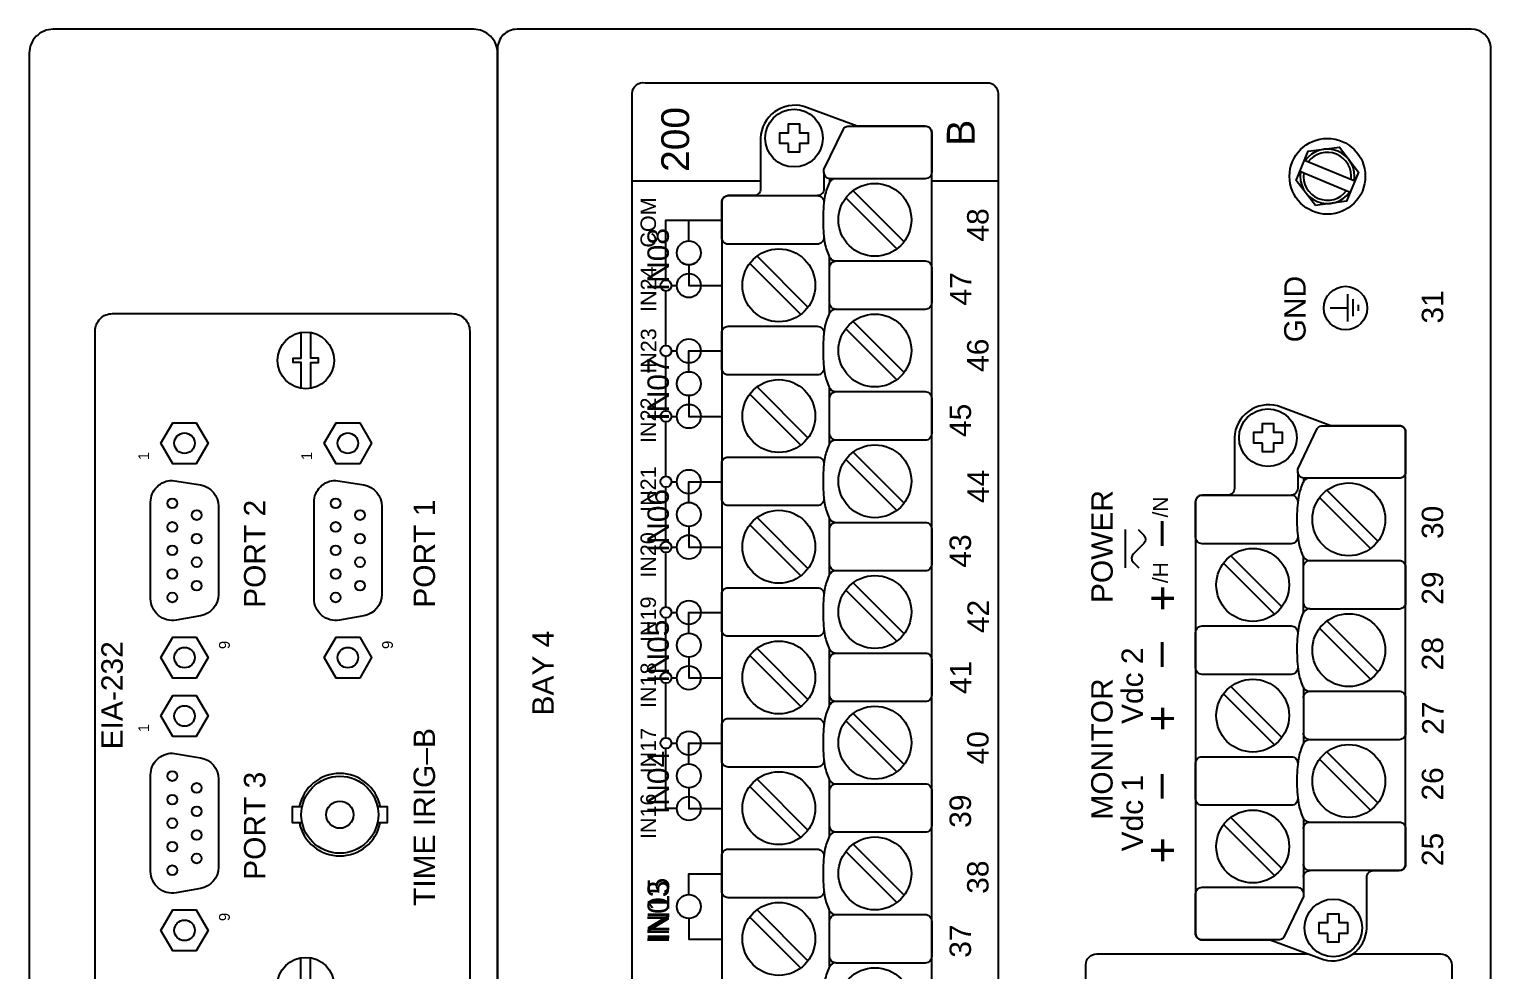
# Model space of a CAD drawing. Extents: x 1 to 47, y 1 to 34.6.
# Drawn here: x 30.65 to 37.36, y 16.25 to 20.58 of the extents above; entities that cross this region are included whole.
import ezdxf
from ezdxf.enums import TextEntityAlignment as Align

# ---------------------------------------------------------------- set-up
doc = ezdxf.new("R2010")
doc.units = 0
doc.header["$MEASUREMENT"] = 0
for name, color, linetype in [('7_1__2___8__OPTOISOLATED_I', 7, 'CONTINUOUS'), ('7_2__7___8__OPTOISOLATED_I', 7, 'CONTINUOUS'), ('7_3__C___18__COMMON____6__', 7, 'CONTINUOUS'), ('7_4__D___18__COMMON____6__', 7, 'CONTINUOUS'), ('7_5__E___8__OPTOISOLATED_I', 7, 'CONTINUOUS'), ('7_6__4___18__COMMON____6__', 7, 'CONTINUOUS'), ('7_7__8___8__OPTOISOLATED_I', 7, 'CONTINUOUS'), ('8_0______DWG_', 7, 'CONTINUOUS')]:
    doc.layers.add(name, color=color, linetype=linetype)
doc.styles.add('ARIAL', font='arial.ttf')

msp = doc.modelspace()

# ---------------------------------------------------------------- linework, layer by layer
at = {"layer": '7_1__2___8__OPTOISOLATED_I'}
for points in [[(33.6788, 19.6032), (33.6788, 19.6982), (33.8299, 19.6982)], [(33.6788, 19.4932), (33.6788, 19.3982), (33.8299, 19.3982)], [(33.6788, 19.0032), (33.6788, 19.0982), (33.8299, 19.0982)], [(33.6788, 18.8932), (33.6788, 18.7982), (33.8299, 18.7982)], [(33.6788, 18.4032), (33.6788, 18.4982), (33.8299, 18.4982)], [(33.6788, 18.2932), (33.6788, 18.1982), (33.8299, 18.1982)], [(33.6788, 17.8032), (33.6788, 17.8982), (33.8299, 17.8982)], [(33.6788, 17.6932), (33.6788, 17.5982), (33.8299, 17.5982)], [(33.6788, 17.2032), (33.6788, 17.2982), (33.8299, 17.2982)], [(33.6788, 17.0932), (33.6788, 16.9982), (33.8299, 16.9982)], [(33.6788, 16.6032), (33.6788, 16.6982), (33.8299, 16.6982)], [(33.6788, 16.4932), (33.6788, 16.3982), (33.8299, 16.3982)]]:
    msp.add_lwpolyline(points, dxfattribs=at)
for centre in [(33.6788, 19.5482), (33.6788, 18.9482), (33.6788, 18.3482), (33.6788, 17.7482), (33.6788, 17.1482), (33.6788, 16.5482)]:
    msp.add_circle(centre, 0.055, dxfattribs=at)
at = {"layer": '7_2__7___8__OPTOISOLATED_I'}
for points in [[(33.6788, 19.6031), (33.6788, 19.6982), (33.8299, 19.6982)], [(33.6788, 19.4931), (33.6788, 19.3982), (33.8299, 19.3982)], [(33.6788, 19.0031), (33.6788, 19.0982), (33.8299, 19.0982)], [(33.6788, 18.8931), (33.6788, 18.7982), (33.8299, 18.7982)], [(33.6788, 18.4031), (33.6788, 18.4982), (33.8299, 18.4982)], [(33.6788, 18.2931), (33.6788, 18.1982), (33.8299, 18.1982)], [(33.6788, 17.8031), (33.6788, 17.8982), (33.8299, 17.8982)], [(33.6788, 17.6931), (33.6788, 17.5982), (33.8299, 17.5982)], [(33.6788, 17.2031), (33.6788, 17.2982), (33.8299, 17.2982)], [(33.6788, 17.0931), (33.6788, 16.9982), (33.8299, 16.9982)], [(33.6788, 16.6031), (33.6788, 16.6982), (33.8299, 16.6982)], [(33.6788, 16.4931), (33.6788, 16.3982), (33.8299, 16.3982)]]:
    msp.add_lwpolyline(points, dxfattribs=at)
for centre in [(33.6788, 19.5481), (33.6788, 18.9481), (33.6788, 18.3481), (33.6788, 17.7481), (33.6788, 17.1481), (33.6788, 16.5481)]:
    msp.add_circle(centre, 0.055, dxfattribs=at)
at = {"layer": '7_3__C___18__COMMON____6__'}
for points in [[(33.5738, 19.4232), (33.5738, 19.6982), (33.8299, 19.6982)], [(33.5988, 19.3982), (33.6238, 19.3982)], [(33.7338, 19.3982), (33.8299, 19.3982)], [(33.5738, 19.1232), (33.5738, 19.3732)], [(33.5738, 18.8232), (33.5738, 19.0732)], [(33.5988, 19.0982), (33.6238, 19.0982)], [(33.7338, 19.0982), (33.8299, 19.0982)], [(33.5988, 18.7982), (33.6238, 18.7982)], [(33.7338, 18.7982), (33.8299, 18.7982)], [(33.5738, 18.5232), (33.5738, 18.7732)], [(33.5738, 18.2232), (33.5738, 18.4732)], [(33.5988, 18.4982), (33.6238, 18.4982)], [(33.7338, 18.4982), (33.8299, 18.4982)], [(33.5988, 18.1982), (33.6238, 18.1982)], [(33.7338, 18.1982), (33.8299, 18.1982)], [(33.5738, 17.9232), (33.5738, 18.1732)], [(33.5738, 17.6232), (33.5738, 17.8732)], [(33.5988, 17.8982), (33.6238, 17.8982)], [(33.7338, 17.8982), (33.8299, 17.8982)], [(33.5988, 17.5982), (33.6238, 17.5982)], [(33.7338, 17.5982), (33.8299, 17.5982)], [(33.5738, 17.3232), (33.5738, 17.5732)], [(33.6238, 16.9981), (33.5738, 16.9981), (33.5738, 17.2732)], [(33.5988, 17.2982), (33.6238, 17.2982)], [(33.7338, 17.2982), (33.8299, 17.2982)], [(33.7338, 16.9982), (33.8299, 16.9982)], [(33.6788, 16.6031), (33.6788, 16.6982), (33.8299, 16.6982)], [(33.6788, 16.4931), (33.6788, 16.3982), (33.8299, 16.3982)]]:
    msp.add_lwpolyline(points, dxfattribs=at)
for centre, radius in [((33.5738, 19.3982), 0.025), ((33.6788, 19.3982), 0.055), ((33.6788, 19.0982), 0.055), ((33.5738, 19.0982), 0.025), ((33.5738, 18.7982), 0.025), ((33.6788, 18.7982), 0.055), ((33.5738, 18.4982), 0.025), ((33.6788, 18.4982), 0.055), ((33.6788, 18.1982), 0.055), ((33.5738, 18.1982), 0.025), ((33.5738, 17.8982), 0.025), ((33.6788, 17.8982), 0.055), ((33.6788, 17.5982), 0.055), ((33.5738, 17.5982), 0.025), ((33.5738, 17.2982), 0.025), ((33.6788, 17.2982), 0.055), ((33.6788, 16.9982), 0.055), ((33.6788, 16.5481), 0.055)]:
    msp.add_circle(centre, radius, dxfattribs=at)
at = {"layer": '7_4__D___18__COMMON____6__'}
for points in [[(33.5738, 19.4232), (33.5738, 19.6982), (33.8299, 19.6982)], [(33.5988, 19.3982), (33.6238, 19.3982)], [(33.7338, 19.3982), (33.8299, 19.3982)], [(33.5738, 19.1232), (33.5738, 19.3732)], [(33.5738, 18.8232), (33.5738, 19.0732)], [(33.5988, 19.0982), (33.6238, 19.0982)], [(33.7338, 19.0982), (33.8299, 19.0982)], [(33.5988, 18.7982), (33.6238, 18.7982)], [(33.7338, 18.7982), (33.8299, 18.7982)], [(33.5738, 18.5232), (33.5738, 18.7732)], [(33.5738, 18.2232), (33.5738, 18.4732)], [(33.5988, 18.4982), (33.6238, 18.4982)], [(33.7338, 18.4982), (33.8299, 18.4982)], [(33.5988, 18.1982), (33.6238, 18.1982)], [(33.7338, 18.1982), (33.8299, 18.1982)], [(33.5738, 17.9232), (33.5738, 18.1732)], [(33.5738, 17.6232), (33.5738, 17.8732)], [(33.5988, 17.8982), (33.6238, 17.8982)], [(33.7338, 17.8982), (33.8299, 17.8982)], [(33.5988, 17.5982), (33.6238, 17.5982)], [(33.7338, 17.5982), (33.8299, 17.5982)], [(33.5738, 17.3232), (33.5738, 17.5732)], [(33.6238, 16.9981), (33.5738, 16.9981), (33.5738, 17.2732)], [(33.5988, 17.2982), (33.6238, 17.2982)], [(33.7338, 17.2982), (33.8299, 17.2982)], [(33.7338, 16.9982), (33.8299, 16.9982)], [(33.6788, 16.6031), (33.6788, 16.6982), (33.8299, 16.6982)], [(33.6788, 16.4931), (33.6788, 16.3982), (33.8299, 16.3982)]]:
    msp.add_lwpolyline(points, dxfattribs=at)
for centre, radius in [((33.5738, 19.3982), 0.025), ((33.6788, 19.3982), 0.055), ((33.6788, 19.0982), 0.055), ((33.5738, 19.0982), 0.025), ((33.5738, 18.7982), 0.025), ((33.6788, 18.7982), 0.055), ((33.5738, 18.4982), 0.025), ((33.6788, 18.4982), 0.055), ((33.6788, 18.1982), 0.055), ((33.5738, 18.1982), 0.025), ((33.5738, 17.8982), 0.025), ((33.6788, 17.8982), 0.055), ((33.6788, 17.5982), 0.055), ((33.5738, 17.5982), 0.025), ((33.5738, 17.2982), 0.025), ((33.6788, 17.2982), 0.055), ((33.6788, 16.9982), 0.055), ((33.6788, 16.5481), 0.055)]:
    msp.add_circle(centre, radius, dxfattribs=at)
at = {"layer": '7_5__E___8__OPTOISOLATED_I'}
for points in [[(33.6788, 19.6031), (33.6788, 19.6982), (33.8299, 19.6982)], [(33.6788, 19.4931), (33.6788, 19.3982), (33.8299, 19.3982)], [(33.6788, 19.0031), (33.6788, 19.0982), (33.8299, 19.0982)], [(33.6788, 18.8931), (33.6788, 18.7982), (33.8299, 18.7982)], [(33.6788, 18.4031), (33.6788, 18.4982), (33.8299, 18.4982)], [(33.6788, 18.2931), (33.6788, 18.1982), (33.8299, 18.1982)], [(33.6788, 17.8031), (33.6788, 17.8982), (33.8299, 17.8982)], [(33.6788, 17.6931), (33.6788, 17.5982), (33.8299, 17.5982)], [(33.6788, 17.2031), (33.6788, 17.2982), (33.8299, 17.2982)], [(33.6788, 17.0931), (33.6788, 16.9982), (33.8299, 16.9982)], [(33.6788, 16.6031), (33.6788, 16.6982), (33.8299, 16.6982)], [(33.6788, 16.4931), (33.6788, 16.3982), (33.8299, 16.3982)]]:
    msp.add_lwpolyline(points, dxfattribs=at)
for centre in [(33.6788, 19.5481), (33.6788, 18.9481), (33.6788, 18.3481), (33.6788, 17.7481), (33.6788, 17.1481), (33.6788, 16.5481)]:
    msp.add_circle(centre, 0.055, dxfattribs=at)
at = {"layer": '7_6__4___18__COMMON____6__'}
for points in [[(33.5738, 19.4232), (33.5738, 19.6982), (33.8299, 19.6982)], [(33.5988, 19.3982), (33.6238, 19.3982)], [(33.7338, 19.3982), (33.8299, 19.3982)], [(33.5738, 19.1232), (33.5738, 19.3732)], [(33.5738, 18.8232), (33.5738, 19.0732)], [(33.5988, 19.0982), (33.6238, 19.0982)], [(33.7338, 19.0982), (33.8299, 19.0982)], [(33.5988, 18.7982), (33.6238, 18.7982)], [(33.7338, 18.7982), (33.8299, 18.7982)], [(33.5738, 18.5232), (33.5738, 18.7732)], [(33.5738, 18.2232), (33.5738, 18.4732)], [(33.5988, 18.4982), (33.6238, 18.4982)], [(33.7338, 18.4982), (33.8299, 18.4982)], [(33.5988, 18.1982), (33.6238, 18.1982)], [(33.7338, 18.1982), (33.8299, 18.1982)], [(33.5738, 17.9232), (33.5738, 18.1732)], [(33.5738, 17.6232), (33.5738, 17.8732)], [(33.5988, 17.8982), (33.6238, 17.8982)], [(33.7338, 17.8982), (33.8299, 17.8982)], [(33.5988, 17.5982), (33.6238, 17.5982)], [(33.7338, 17.5982), (33.8299, 17.5982)], [(33.5738, 17.3232), (33.5738, 17.5732)], [(33.6238, 16.9982), (33.5738, 16.9982), (33.5738, 17.2732)], [(33.5988, 17.2982), (33.6238, 17.2982)], [(33.7338, 17.2982), (33.8299, 17.2982)], [(33.7338, 16.9982), (33.8299, 16.9982)], [(33.6788, 16.6031), (33.6788, 16.6982), (33.8299, 16.6982)], [(33.6788, 16.4931), (33.6788, 16.3982), (33.8299, 16.3982)]]:
    msp.add_lwpolyline(points, dxfattribs=at)
for centre, radius in [((33.5738, 19.3982), 0.025), ((33.6788, 19.3982), 0.055), ((33.6788, 19.0982), 0.055), ((33.5738, 19.0982), 0.025), ((33.5738, 18.7982), 0.025), ((33.6788, 18.7982), 0.055), ((33.5738, 18.4982), 0.025), ((33.6788, 18.4982), 0.055), ((33.6788, 18.1982), 0.055), ((33.5738, 18.1982), 0.025), ((33.5738, 17.8982), 0.025), ((33.6788, 17.8982), 0.055), ((33.6788, 17.5982), 0.055), ((33.5738, 17.5982), 0.025), ((33.5738, 17.2982), 0.025), ((33.6788, 17.2982), 0.055), ((33.6788, 16.9982), 0.055), ((33.6788, 16.5481), 0.055)]:
    msp.add_circle(centre, radius, dxfattribs=at)
at = {"layer": '7_7__8___8__OPTOISOLATED_I'}
for points in [[(33.6788, 19.6031), (33.6788, 19.6982), (33.8299, 19.6982)], [(33.6788, 19.4931), (33.6788, 19.3982), (33.8299, 19.3982)], [(33.6788, 19.0031), (33.6788, 19.0982), (33.8299, 19.0982)], [(33.6788, 18.8931), (33.6788, 18.7982), (33.8299, 18.7982)], [(33.6788, 18.4031), (33.6788, 18.4982), (33.8299, 18.4982)], [(33.6788, 18.2931), (33.6788, 18.1982), (33.8299, 18.1982)], [(33.6788, 17.8031), (33.6788, 17.8982), (33.8299, 17.8982)], [(33.6788, 17.6931), (33.6788, 17.5982), (33.8299, 17.5982)], [(33.6788, 17.2031), (33.6788, 17.2982), (33.8299, 17.2982)], [(33.6788, 17.0931), (33.6788, 16.9982), (33.8299, 16.9982)], [(33.6788, 16.6031), (33.6788, 16.6982), (33.8299, 16.6982)], [(33.6788, 16.4931), (33.6788, 16.3982), (33.8299, 16.3982)]]:
    msp.add_lwpolyline(points, dxfattribs=at)
for centre in [(33.6788, 19.5481), (33.6788, 18.9481), (33.6788, 18.3481), (33.6788, 17.7481), (33.6788, 17.1481), (33.6788, 16.5481)]:
    msp.add_circle(centre, 0.055, dxfattribs=at)
at = {"layer": '8_0______DWG_'}
for points in [[(30.6506, 20.465), (30.6506, 3.435, 0.414214), (30.7606, 3.325), (32.6906, 3.325, 0.414214), (32.8006, 3.435), (32.8006, 20.465, 0.414214), (32.6906, 20.575), (30.7606, 20.575, 0.414214), (30.6506, 20.465)], [(36.7336, 19.8782, 0.802179), (36.5077, 19.9719)], [(36.7189, 19.8843, 0.776676), (36.5224, 19.9658)], [(34.2988, 19.9188), (34.2989, 19.8415, -0.414214), (34.2689, 19.8115)], [(34.3469, 19.8888, 0.127742), (34.3315, 19.881, 0.081668), (34.3213, 19.8654, 0.0591), (34.302, 19.8017, 0.034646), (34.2949, 19.7002, 0.03436), (34.302, 19.5995, 0.0591), (34.3213, 19.5358, 0.081668), (34.3315, 19.5201, 0.191033), (34.3554, 19.5116)], [(36.4875, 19.9218, 0.802175), (36.7135, 19.8281, 0.802175)], [(36.5016, 19.916, 0.779376), (36.6983, 19.8344)], [(34.2987, 19.6265), (34.2987, 19.6186, -0.414214), (34.2687, 19.5886), (33.8599, 19.5886, -0.414214), (33.8299, 19.6186), (33.8299, 19.7815, -0.414214), (33.8599, 19.8115), (34.2687, 19.8115, -0.414214), (34.2987, 19.7815), (34.2987, 19.7747)], [(34.3254, 19.4816, -0.414214), (34.3554, 19.5116), (34.7641, 19.5116, -0.414214), (34.7941, 19.4816), (34.7941, 19.3188, -0.414214), (34.7641, 19.2888), (34.3554, 19.2888, -0.414214), (34.3254, 19.3188)], [(34.3554, 19.2895, 0.191033), (34.3315, 19.281, 0.081668), (34.3213, 19.2654, 0.0591), (34.302, 19.2017, 0.034646), (34.2949, 19.1002, 0.03436), (34.302, 18.9995, 0.0591), (34.3213, 18.9358, 0.081668), (34.3315, 18.9201, 0.191033), (34.3554, 18.9116)], [(34.2987, 19.0265), (34.2987, 19.0186, -0.414214), (34.2687, 18.9886), (33.8599, 18.9886, -0.414214), (33.8299, 19.0186), (33.8299, 19.1815, -0.414214), (33.8599, 19.2115), (34.2687, 19.2115, -0.414214), (34.2987, 19.1815), (34.2987, 19.1746)], [(34.3254, 18.8816, -0.414214), (34.3554, 18.9116), (34.7641, 18.9116, -0.414214), (34.7941, 18.8816), (34.7941, 18.7188, -0.414214), (34.7641, 18.6888), (34.3554, 18.6888, -0.414214), (34.3254, 18.7188)], [(34.3554, 18.6895, 0.191033), (34.3315, 18.681, 0.081668), (34.3213, 18.6654, 0.0591), (34.302, 18.6017, 0.034646), (34.2949, 18.5002, 0.03436), (34.302, 18.3995, 0.0591), (34.3213, 18.3358, 0.081668), (34.3315, 18.3201, 0.191033), (34.3554, 18.3116)], [(34.2987, 18.4265), (34.2987, 18.4186, -0.414214), (34.2687, 18.3886), (33.8599, 18.3886, -0.414214), (33.8299, 18.4186), (33.8299, 18.5815, -0.414214), (33.8599, 18.6115), (34.2687, 18.6115, -0.414214), (34.2987, 18.5815), (34.2987, 18.5746)], [(36.4743, 18.5438), (36.4744, 18.4665, -0.414214), (36.4444, 18.4365)], [(36.5225, 18.5138, 0.127742), (36.507, 18.506, 0.081668), (36.4969, 18.4904, 0.0591), (36.4775, 18.4267, 0.034646), (36.4705, 18.3252, 0.03436), (36.4775, 18.2245, 0.0591), (36.4969, 18.1608, 0.081668), (36.507, 18.1451, 0.191033), (36.5309, 18.1366)], [(36.4743, 18.2515), (36.4743, 18.2436, -0.414214), (36.4443, 18.2136), (36.0355, 18.2136, -0.414214), (36.0055, 18.2436), (36.0055, 18.4065, -0.414214), (36.0355, 18.4365), (36.4443, 18.4365, -0.414214), (36.4743, 18.4065), (36.4743, 18.3996)], [(34.3254, 18.2816, -0.414214), (34.3554, 18.3116), (34.7641, 18.3116, -0.414214), (34.7941, 18.2816), (34.7941, 18.1188, -0.414214), (34.7641, 18.0888), (34.3554, 18.0888, -0.414214), (34.3254, 18.1188)], [(35.7423, 18.2787), (35.7685, 18.2525, -0.404962), (35.7673, 18.2146), (35.7199, 18.167), (35.7199, 18.167, 0.404962), (35.7187, 18.1292), (35.7449, 18.103)], [(36.5009, 18.1066, -0.414214), (36.5309, 18.1366), (36.9397, 18.1366, -0.414214), (36.9697, 18.1066), (36.9697, 17.9438, -0.414214), (36.9397, 17.9138), (36.5309, 17.9138, -0.414214), (36.5009, 17.9438)], [(34.3554, 18.0895, 0.191033), (34.3315, 18.081, 0.081668), (34.3213, 18.0654, 0.0591), (34.302, 18.0017, 0.034646), (34.2949, 17.9002, 0.03436), (34.302, 17.7995, 0.0591), (34.3213, 17.7358, 0.081668), (34.3315, 17.7201, 0.191033), (34.3554, 17.7116)], [(34.2987, 17.8265), (34.2987, 17.8186, -0.414214), (34.2687, 17.7886), (33.8599, 17.7886, -0.414214), (33.8299, 17.8186), (33.8299, 17.9815, -0.414214), (33.8599, 18.0115), (34.2687, 18.0115, -0.414214), (34.2987, 17.9815), (34.2987, 17.9746)], [(36.5309, 17.9145, 0.191033), (36.507, 17.906, 0.081668), (36.4969, 17.8904, 0.0591), (36.4775, 17.8267, 0.034646), (36.4705, 17.7251, 0.03436), (36.4775, 17.6245, 0.0591), (36.4969, 17.5607, 0.081668), (36.507, 17.5451, 0.191033), (36.5309, 17.5366)], [(36.4743, 17.6515), (36.4743, 17.6436, -0.414214), (36.4443, 17.6136), (36.0355, 17.6136, -0.414214), (36.0055, 17.6436), (36.0055, 17.8064, -0.414214), (36.0355, 17.8364), (36.4443, 17.8364, -0.414214), (36.4743, 17.8064), (36.4743, 17.7996)], [(34.3254, 17.6816, -0.414214), (34.3554, 17.7116), (34.7641, 17.7116, -0.414214), (34.7941, 17.6816), (34.7941, 17.5188, -0.414214), (34.7641, 17.4888), (34.3554, 17.4888, -0.414214), (34.3254, 17.5188)], [(36.5009, 17.5066, -0.414214), (36.5309, 17.5366), (36.9397, 17.5366, -0.414214), (36.9697, 17.5066), (36.9697, 17.3438, -0.414214), (36.9397, 17.3138), (36.5309, 17.3138, -0.414214), (36.5009, 17.3438)], [(34.3554, 17.4895, 0.191033), (34.3315, 17.481, 0.081668), (34.3213, 17.4654, 0.0591), (34.302, 17.4017, 0.034646), (34.2949, 17.3002, 0.03436), (34.302, 17.1995, 0.0591), (34.3213, 17.1357, 0.081668), (34.3315, 17.1201, 0.191033), (34.3554, 17.1116)], [(34.2987, 17.2265), (34.2987, 17.2186, -0.414214), (34.2687, 17.1886), (33.8599, 17.1886, -0.414214), (33.8299, 17.2186), (33.8299, 17.3815, -0.414214), (33.8599, 17.4115), (34.2687, 17.4115, -0.414214), (34.2987, 17.3815), (34.2987, 17.3746)], [(36.5309, 17.3138, 0.191033), (36.507, 17.3052, 0.081668), (36.4969, 17.2896, 0.0591), (36.4775, 17.2259, 0.034646), (36.4705, 17.1244, 0.03436), (36.4775, 17.0237, 0.0591), (36.4969, 16.96, 0.081668), (36.507, 16.9444, 0.191033), (36.5309, 16.9358)], [(36.4743, 17.0507), (36.4743, 17.0428, -0.414214), (36.4443, 17.0128), (36.0355, 17.0128, -0.414214), (36.0055, 17.0428), (36.0055, 17.2057, -0.414214), (36.0355, 17.2357), (36.4443, 17.2357, -0.414214), (36.4743, 17.2057), (36.4743, 17.1989)], [(32.2621, 17.0068, 0.820361), (31.8905, 17.0068)], [(34.3254, 17.0816, -0.414214), (34.3554, 17.1116), (34.7641, 17.1116, -0.414214), (34.7941, 17.0816), (34.7941, 16.9188, -0.414214), (34.7641, 16.8888), (34.3554, 16.8888, -0.414214), (34.3254, 16.9188)], [(31.8907, 16.9317, 0.815611), (32.2618, 16.9317)], [(36.5009, 16.9524), (36.5009, 16.5942), (36.4112, 16.4083, -0.241986), (36.3913, 16.3955), (36.0355, 16.3954, -0.422157), (36.0057, 16.4221), (36.0055, 16.6064, -0.414214), (36.0355, 16.6364), (36.4726, 16.6364, -0.390527), (36.5009, 16.6064)], [(36.5009, 16.9058, -0.414214), (36.5309, 16.9358), (36.9397, 16.9358, -0.414214), (36.9697, 16.9058), (36.9697, 16.743, -0.414214), (36.9397, 16.713), (36.5309, 16.713, -0.414214), (36.5009, 16.743)], [(34.3554, 16.8895, 0.191033), (34.3315, 16.881, 0.081668), (34.3213, 16.8654, 0.0591), (34.302, 16.8017, 0.034646), (34.2949, 16.7001, 0.03436), (34.302, 16.5995, 0.0591), (34.3213, 16.5357, 0.081668), (34.3315, 16.5201, 0.191033), (34.3554, 16.5116)], [(34.2987, 16.6265), (34.2987, 16.6186, -0.414214), (34.2687, 16.5886), (33.8599, 16.5886, -0.414214), (33.8299, 16.6186), (33.8299, 16.7814, -0.414214), (33.8599, 16.8114), (34.2687, 16.8114, -0.414214), (34.2987, 16.7814), (34.2987, 16.7746)], [(36.5009, 16.683, -0.414214), (36.5309, 16.713)], [(34.3254, 16.4816, -0.414214), (34.3554, 16.5116), (34.7641, 16.5116, -0.414214), (34.7941, 16.4816), (34.7941, 16.3187, -0.414214), (34.7641, 16.2887), (34.3554, 16.2887, -0.414214), (34.3254, 16.3187)], [(36.7284, 16.3305), (37.1314, 16.3305, -0.414214), (37.1814, 16.2805), (37.1814, 3.6192, -0.414214), (37.1314, 3.5692), (35.5514, 3.5692, -0.414214), (35.5014, 3.6192), (35.5014, 16.2805, -0.414214), (35.5514, 16.3305), (36.5233, 16.3305)], [(34.3554, 16.2895, 0.191033), (34.3315, 16.281, 0.081668), (34.3213, 16.2654, 0.0591), (34.302, 16.2017, 0.034646), (34.2949, 16.1001, 0.03436), (34.302, 15.9994, 0.0591), (34.3213, 15.9357, 0.081668), (34.3315, 15.9201, 0.191033), (34.3554, 15.9116)]]:
    msp.add_lwpolyline(points, format="xyb", dxfattribs=at)
for points in [[(37.2711, 20.575), (32.8906, 20.575, 0.414214), (32.8006, 20.485), (32.8006, 3.415, 0.414214), (32.8906, 3.325), (37.2711, 3.325, 0.381966), (37.3606, 3.405), (37.3606, 20.495, 0.381966)], [(33.419, 3.6192), (33.419, 20.2795, -0.468367), (33.479, 20.3295), (35.049, 20.3295, -0.414132), (35.099, 20.2795), (35.099, 3.6192, -0.414214), (35.049, 3.5692), (33.469, 3.5692, -0.414287)], [(34.6461, 15.088), (34.7641, 15.088, 0.414213), (34.7941, 15.118), (34.7942, 20.0998, 0.414214), (34.7642, 20.1298), (34.4511, 20.1298), (34.2064, 20.2207, 0.480048), (34.0082, 20.0757), (34.0082, 19.8415, -0.414214), (33.9782, 19.8115), (33.86, 19.8115, 0.414212), (33.83, 19.7815), (33.8299, 19.7815), (33.8299, 14.8004, 0.414215), (33.8599, 14.7704), (34.1728, 14.7705), (34.4176, 14.6796, 0.47859), (34.6161, 14.8246), (34.6161, 15.058, -0.414214)], [(34.794, 20.1031), (34.7942, 19.9188, -0.414214), (34.7642, 19.8888), (34.3271, 19.8888, -0.390527), (34.2988, 19.9188), (34.2988, 19.931), (34.3885, 20.1169, -0.241514), (34.4085, 20.1298), (34.7642, 20.1298, -0.422157)], [(30.953, 16.0498), (30.953, 19.1898, -0.414214), (31.033, 19.2698), (32.593, 19.2698, -0.414214), (32.673, 19.1898), (32.673, 16.0498, -0.414214), (32.593, 15.9698), (31.033, 15.9698, -0.414214)], [(36.0355, 18.4365, 0.414212), (36.0055, 18.4065), (36.0055, 16.4254, 0.414215), (36.0355, 16.3954), (36.3483, 16.3955), (36.5931, 16.3046, 0.47859), (36.7917, 16.4496), (36.7917, 16.683, -0.414214), (36.8217, 16.713), (36.9397, 16.713, 0.414213), (36.9697, 16.743), (36.9697, 18.7248, 0.414214), (36.9397, 18.7548), (36.6266, 18.7548), (36.3819, 18.8457, 0.480048), (36.1837, 18.7007), (36.1837, 18.4665, -0.414214), (36.1537, 18.4365), (36.0355, 18.4365)], [(36.9696, 18.7281), (36.9697, 18.5438, -0.414214), (36.9397, 18.5138), (36.5026, 18.5138, -0.390527), (36.4743, 18.5438), (36.4743, 18.556), (36.5641, 18.7419, -0.241514), (36.584, 18.7548), (36.9397, 18.7548, -0.422157)], [(31.208, 17.9613), (31.208, 18.4043, -0.414214), (31.308, 18.5043), (31.4363, 18.4832, -0.370597), (31.519, 18.3847), (31.519, 17.9809, -0.36397), (31.4363, 17.8824), (31.3253, 17.8628, -0.466307)], [(31.958, 17.9613), (31.958, 18.4043, -0.414214), (32.058, 18.5043), (32.1863, 18.4832, -0.370597), (32.269, 18.3847), (32.269, 17.9809, -0.36397), (32.1863, 17.8824), (32.0753, 17.8628, -0.466307)], [(31.208, 16.7093), (31.208, 17.1523, -0.414214), (31.308, 17.2523), (31.4363, 17.2312, -0.370597), (31.519, 17.1327), (31.519, 16.7289, -0.36397), (31.4363, 16.6304), (31.3253, 16.6108, -0.466307)]]:
    msp.add_lwpolyline(points, format="xyb", close=True, dxfattribs=at)
for points in [[(34.1371, 20.0503), (34.0968, 20.0503), (34.0968, 20.1002), (34.1371, 20.1002), (34.1371, 20.1403), (34.187, 20.1403), (34.187, 20.1002), (34.227, 20.1002), (34.227, 20.0503), (34.187, 20.0503), (34.187, 20.0101), (34.1371, 20.0101)], [(36.5553, 19.7667), (36.4674, 19.8812), (36.5227, 20.0146), (36.6659, 20.0333), (36.7537, 19.9188), (36.6984, 19.7855)], [(31.2549, 18.6748), (31.3092, 18.7688), (31.4177, 18.7688), (31.472, 18.6748), (31.4177, 18.5808), (31.3092, 18.5808)], [(32.0049, 18.6748), (32.0592, 18.7688), (32.1677, 18.7688), (32.222, 18.6748), (32.1677, 18.5808), (32.0592, 18.5808)], [(36.3126, 18.6753), (36.2723, 18.6753), (36.2723, 18.7252), (36.3126, 18.7252), (36.3126, 18.7654), (36.3626, 18.7654), (36.3626, 18.7252), (36.4025, 18.7252), (36.4025, 18.6753), (36.3626, 18.6753), (36.3626, 18.6351), (36.3126, 18.6351)], [(31.2549, 17.6908), (31.3092, 17.7848), (31.4177, 17.7848), (31.472, 17.6908), (31.4177, 17.5968), (31.3092, 17.5968)], [(32.0049, 17.6908), (32.0592, 17.7848), (32.1677, 17.7848), (32.222, 17.6908), (32.1677, 17.5968), (32.0592, 17.5968)], [(31.2549, 17.4228), (31.3092, 17.5168), (31.4177, 17.5168), (31.472, 17.4228), (31.4177, 17.3288), (31.3092, 17.3288)], [(31.2549, 16.4388), (31.3092, 16.5328), (31.4177, 16.5328), (31.472, 16.4388), (31.4177, 16.3448), (31.3092, 16.3448)], [(36.6128, 16.425), (36.5725, 16.425), (36.5725, 16.475), (36.6128, 16.475), (36.6128, 16.5151), (36.6627, 16.5151), (36.6627, 16.475), (36.7027, 16.475), (36.7027, 16.425), (36.6627, 16.425), (36.6627, 16.3849), (36.6128, 16.3849)]]:
    msp.add_lwpolyline(points, close=True, dxfattribs=at)
for points in [[(36.7364, 19.8771), (36.5054, 19.9728)], [(33.419, 19.8794), (34.0082, 19.8794)], [(34.3247, 19.8891), (34.3247, 19.872)], [(34.7942, 19.8794), (35.099, 19.8794)], [(36.4847, 19.923), (36.7157, 19.8272)], [(34.3993, 19.8005), (34.6335, 19.5664)], [(34.4327, 19.834), (34.6669, 19.5998)], [(33.9918, 19.5333), (34.2259, 19.2991)], [(34.3254, 19.273), (34.3254, 19.5281)], [(33.9583, 19.4999), (34.1925, 19.2657)], [(36.7038, 19.234), (36.7038, 19.3586)], [(36.7288, 19.2574), (36.7288, 19.3362)], [(36.7038, 19.2951), (36.6238, 19.2951)], [(36.7538, 19.2819), (36.7538, 19.3107)], [(34.3993, 19.2005), (34.6335, 18.9664)], [(34.4327, 19.234), (34.6669, 18.9998)], [(31.8984, 18.9269), (31.8984, 19.0455), (31.862, 19.0455), (31.862, 19.0645), (31.8984, 19.0645), (31.8984, 19.1831)], [(31.9427, 18.9269), (31.9427, 19.0455), (31.9791, 19.0455), (31.9791, 19.0645), (31.9427, 19.0645), (31.9427, 19.1831)], [(33.9918, 18.9333), (34.2259, 18.6991)], [(34.3254, 18.673), (34.3254, 18.9281)], [(33.9583, 18.8999), (34.1925, 18.6657)], [(34.3993, 18.6005), (34.6335, 18.3664)], [(34.4327, 18.634), (34.6669, 18.3998)], [(36.5003, 18.514), (36.5003, 18.4969)], [(36.6083, 18.4589), (36.8425, 18.2248)], [(36.5749, 18.4255), (36.8091, 18.1914)], [(33.9918, 18.3333), (34.2259, 18.0991)], [(34.3254, 18.073), (34.3254, 18.3281)], [(33.9583, 18.2999), (34.1925, 18.0657)], [(35.683, 18.1022), (35.683, 18.2794)], [(36.1339, 18.1249), (36.3681, 17.8907)], [(36.1673, 18.1583), (36.4015, 17.9241)], [(36.5009, 17.898), (36.5009, 18.1531)], [(34.3993, 18.0005), (34.6335, 17.7664)], [(34.4327, 18.0339), (34.6669, 17.7998)], [(36.6083, 17.8589), (36.8425, 17.6248)], [(36.5749, 17.8255), (36.8091, 17.5914)], [(33.9918, 17.7333), (34.2259, 17.4991)], [(34.3254, 17.473), (34.3254, 17.7281)], [(33.9583, 17.6999), (34.1925, 17.4657)], [(36.1339, 17.5249), (36.3681, 17.2907)], [(36.1673, 17.5583), (36.4015, 17.3241)], [(36.5009, 17.5531), (36.5009, 17.2972)], [(34.3993, 17.4005), (34.6335, 17.1664)], [(34.4327, 17.4339), (34.6669, 17.1998)], [(36.6083, 17.2582), (36.8425, 17.024)], [(36.5749, 17.2248), (36.8091, 16.9906)], [(33.9918, 17.1333), (34.2259, 16.8991)], [(34.3254, 16.873), (34.3254, 17.1281)], [(33.9583, 17.0999), (34.1925, 16.8657)], [(31.9037, 16.9317), (31.8585, 16.9317), (31.8585, 17.0068), (31.9035, 17.0068)], [(32.2494, 17.0068), (32.2943, 17.0068), (32.2943, 16.9317), (32.2492, 16.9317)], [(36.1339, 16.9241), (36.3681, 16.6899)], [(36.1673, 16.9575), (36.4015, 16.7234)], [(34.3993, 16.8005), (34.6335, 16.5664)], [(34.4327, 16.8339), (34.6669, 16.5998)], [(33.9918, 16.5333), (34.2259, 16.2991)], [(34.3254, 16.273), (34.3254, 16.5281)], [(33.9583, 16.4999), (34.1925, 16.2657)], [(31.8979, 16.0569), (31.8979, 16.1755), (31.8615, 16.1755), (31.8615, 16.1945), (31.8979, 16.1945), (31.8979, 16.3131)], [(31.9421, 16.0569), (31.9421, 16.1755), (31.9785, 16.1755), (31.9785, 16.1945), (31.9421, 16.1945), (31.9421, 16.3131)]]:
    msp.add_lwpolyline(points, dxfattribs=at)
for centre, radius in [((34.1619, 20.0752), 0.1324), ((36.6106, 19.9), 0.174), ((34.5331, 19.7002), 0.1673), ((34.0921, 19.3995), 0.1673), ((36.6937, 19.2951), 0.1), ((34.5331, 19.1002), 0.1673), ((31.9205, 19.055), 0.13), ((34.0921, 18.7995), 0.1673), ((36.3374, 18.7003), 0.1324), ((31.3635, 18.6748), 0.047), ((32.1135, 18.6748), 0.047), ((34.5331, 18.5002), 0.1673), ((36.7087, 18.3252), 0.1673), ((31.3075, 18.3988), 0.0225), ((32.0575, 18.3988), 0.0225), ((31.4195, 18.3448), 0.0225), ((32.1695, 18.3448), 0.0225), ((34.0921, 18.1995), 0.1673), ((31.3075, 18.2908), 0.0225), ((31.4195, 18.2368), 0.0225), ((32.0575, 18.2908), 0.0225), ((32.1695, 18.2368), 0.0225), ((31.3075, 18.1828), 0.0225), ((32.0575, 18.1828), 0.0225), ((36.2677, 18.0245), 0.1673), ((31.4195, 18.1288), 0.0225), ((32.1695, 18.1288), 0.0225), ((31.3075, 18.0748), 0.0225), ((32.0575, 18.0748), 0.0225), ((34.5331, 17.9002), 0.1673), ((31.3075, 17.9668), 0.0225), ((31.4195, 18.0208), 0.0225), ((32.0575, 17.9668), 0.0225), ((32.1695, 18.0208), 0.0225), ((36.7087, 17.7251), 0.1673), ((31.3635, 17.6908), 0.047), ((32.1135, 17.6908), 0.047), ((34.0921, 17.5995), 0.1673), ((36.2677, 17.4245), 0.1673), ((31.3635, 17.4228), 0.047), ((34.5331, 17.3002), 0.1673), ((36.7087, 17.1244), 0.1673), ((31.3075, 17.1468), 0.0225), ((31.4195, 17.0928), 0.0225), ((32.0765, 16.9698), 0.1769), ((34.0921, 16.9995), 0.1673), ((31.3075, 17.0388), 0.0225), ((31.4195, 16.9848), 0.0225), ((32.0765, 16.9698), 0.0625), ((36.2677, 16.8237), 0.1673), ((31.3075, 16.9308), 0.0225), ((31.3075, 16.8228), 0.0225), ((31.4195, 16.8768), 0.0225), ((34.5331, 16.7001), 0.1673), ((31.4195, 16.7688), 0.0225), ((31.3075, 16.7148), 0.0225), ((36.6376, 16.45), 0.1324), ((34.0921, 16.3995), 0.1673), ((31.3635, 16.4388), 0.047), ((31.92, 16.185), 0.13), ((34.5331, 16.1001), 0.1673)]:
    msp.add_circle(centre, radius, dxfattribs=at)

# ---------------------------------------------------------------- texts
at = {"layer": '7_1__2___8__OPTOISOLATED_I', "style": 'ARIAL'}
for s, p in [('IN08', (33.5872, 19.3724)), ('IN07', (33.5872, 18.7786)), ('IN06', (33.5872, 18.1748)), ('IN05', (33.5872, 17.5748)), ('IN04', (33.5872, 16.9726)), ('IN03', (33.5872, 16.3772))]:
    msp.add_text(s, height=0.09833, rotation=90, dxfattribs=at).set_placement(p)
at = {"layer": '7_2__7___8__OPTOISOLATED_I', "style": 'ARIAL'}
for s, p in [('IN08', (33.5872, 19.3724)), ('IN07', (33.5872, 18.7785)), ('IN06', (33.5872, 18.1748)), ('IN05', (33.5872, 17.5748)), ('IN04', (33.5872, 16.9726)), ('IN03', (33.5872, 16.3771))]:
    msp.add_text(s, height=0.09833, rotation=90, dxfattribs=at).set_placement(p)
at = {"layer": '7_3__C___18__COMMON____6__', "style": 'ARIAL'}
for s, height, p in [('COM', 0.0708, (33.5279, 19.5724)), ('IN24', 0.0708, (33.5291, 19.2774)), ('IN23', 0.0708, (33.5291, 18.9936)), ('IN22', 0.0708, (33.5279, 18.6758)), ('IN21', 0.0708, (33.5279, 18.3595)), ('IN20', 0.0708, (33.5279, 18.0575)), ('IN19', 0.0708, (33.5279, 17.7625)), ('IN18', 0.0708, (33.5279, 17.4595)), ('IN17', 0.0708, (33.5279, 17.1595)), ('IN16', 0.0708, (33.5279, 16.8577)), ('IN15', 0.09833, (33.5888, 16.3902))]:
    msp.add_text(s, height=height, rotation=90, dxfattribs=at).set_placement(p)
at = {"layer": '7_4__D___18__COMMON____6__', "style": 'ARIAL'}
for s, height, p in [('COM', 0.0708, (33.5279, 19.5724)), ('IN24', 0.0708, (33.5291, 19.2774)), ('IN23', 0.0708, (33.5291, 18.9936)), ('IN22', 0.0708, (33.5279, 18.6758)), ('IN21', 0.0708, (33.5279, 18.3595)), ('IN20', 0.0708, (33.5279, 18.0575)), ('IN19', 0.0708, (33.5279, 17.7625)), ('IN18', 0.0708, (33.5279, 17.4595)), ('IN17', 0.0708, (33.5279, 17.1595)), ('IN16', 0.0708, (33.5279, 16.8577)), ('IN15', 0.09833, (33.5888, 16.3902))]:
    msp.add_text(s, height=height, rotation=90, dxfattribs=at).set_placement(p)
at = {"layer": '7_5__E___8__OPTOISOLATED_I', "style": 'ARIAL'}
for s, p in [('IN08', (33.5872, 19.3724)), ('IN07', (33.5872, 18.7785)), ('IN06', (33.5872, 18.1748)), ('IN05', (33.5872, 17.5748)), ('IN04', (33.5872, 16.9726)), ('IN03', (33.5872, 16.3771))]:
    msp.add_text(s, height=0.09833, rotation=90, dxfattribs=at).set_placement(p)
at = {"layer": '7_6__4___18__COMMON____6__', "style": 'ARIAL'}
for s, height, p in [('COM', 0.0708, (33.5279, 19.5725)), ('IN24', 0.0708, (33.5291, 19.2774)), ('IN23', 0.0708, (33.5291, 18.9936)), ('IN22', 0.0708, (33.5279, 18.6758)), ('IN21', 0.0708, (33.5279, 18.3595)), ('IN20', 0.0708, (33.5279, 18.0576)), ('IN19', 0.0708, (33.5279, 17.7625)), ('IN18', 0.0708, (33.5279, 17.4595)), ('IN17', 0.0708, (33.5279, 17.1595)), ('IN16', 0.0708, (33.5279, 16.8578)), ('IN15', 0.09833, (33.5888, 16.3902))]:
    msp.add_text(s, height=height, rotation=90, dxfattribs=at).set_placement(p)
at = {"layer": '7_7__8___8__OPTOISOLATED_I', "style": 'ARIAL'}
for s, p in [('IN08', (33.5872, 19.3724)), ('IN07', (33.5872, 18.7785)), ('IN06', (33.5872, 18.1748)), ('IN05', (33.5872, 17.5748)), ('IN04', (33.5872, 16.9726)), ('IN03', (33.5872, 16.3771))]:
    msp.add_text(s, height=0.09833, rotation=90, dxfattribs=at).set_placement(p)
at = {"layer": '8_0______DWG_', "style": 'ARIAL'}
for s, height, p in [('200', 0.12783, (33.6802, 19.9203)), ('B', 0.1278, (34.9911, 20.0404)), ('48', 0.09833, (35.0547, 19.6004)), ('47', 0.09833, (34.9758, 19.3068)), ('GND', 0.09833, (36.5104, 19.138)), ('31', 0.09833, (37.1421, 19.2243)), ('46', 0.09833, (35.0547, 19.0021)), ('45', 0.09833, (34.9742, 18.7032)), ('1', 0.0492, (31.2007, 18.5966)), ('1', 0.0492, (31.9493, 18.5972)), ('44', 0.09833, (35.0563, 18.4)), ('POWER', 0.09833, (35.6247, 17.9411)), ('PORT 2', 0.09833, (31.7348, 17.9191)), ('PORT 1', 0.09833, (32.5134, 17.9197)), ('/N', 0.06883, (35.878, 18.334)), ('30', 0.09833, (37.1421, 18.2351)), ('–', 0.1475, (35.9067, 18.2033)), ('43', 0.09833, (34.9742, 18.1038)), ('/H', 0.06883, (35.878, 18.0328)), ('29', 0.09833, (37.1421, 17.9335)), ('+', 0.1475, (35.9254, 17.9025)), ('42', 0.09833, (35.0563, 17.8034)), ('EIA-232', 0.09833, (31.08, 17.2696)), ('9', 0.0492, (31.5713, 17.7295)), ('9', 0.0492, (32.32, 17.7301)), ('Vdc 2', 0.09833, (35.7636, 17.3862)), ('–', 0.1475, (35.9063, 17.6479)), ('28', 0.09833, (37.1421, 17.6322)), ('41', 0.09833, (34.9758, 17.5236)), ('MONITOR', 0.09833, (35.6243, 16.9471)), ('+', 0.1475, (35.925, 17.351)), ('27', 0.09833, (37.1437, 17.3365)), ('1', 0.0492, (31.2007, 17.3481)), ('TIME IRIG–B', 0.098333, (32.5134, 16.5508)), ('40', 0.09833, (35.0547, 17.2003)), ('26', 0.09833, (37.1421, 17.0346)), ('PORT 3', 0.09833, (31.7348, 16.6707)), ('Vdc 1', 0.09833, (35.7636, 16.8012)), ('–', 0.1475, (35.9063, 17.0427)), ('39', 0.09833, (34.9742, 16.9096)), ('+', 0.1475, (35.925, 16.7458)), ('25', 0.09833, (37.1421, 16.7336)), ('38', 0.09833, (35.0547, 16.6066)), ('9', 0.0492, (31.5713, 16.481)), ('37', 0.09833, (34.9742, 16.3132))]:
    msp.add_text(s, height=height, rotation=90, dxfattribs=at).set_placement(p)
msp.add_text('BAY 4', height=0.09833, rotation=90, dxfattribs=at).set_placement((33.0586, 17.6198), align=Align.CENTER)

doc.saveas('drawing.dxf')
